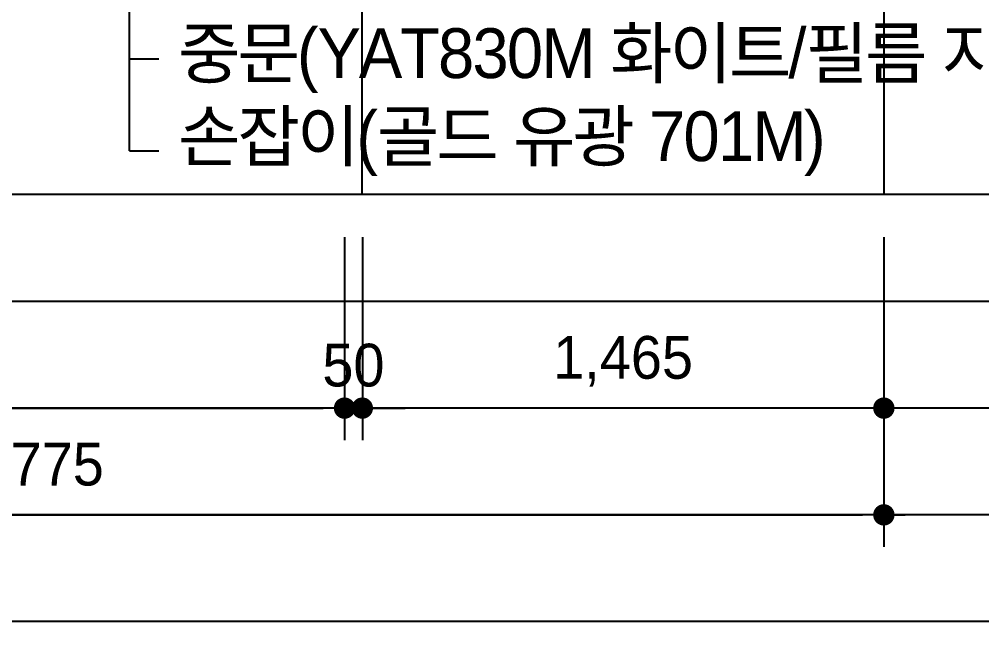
# Model space of a CAD drawing. Header units: millimetres. Extents: x -224448 to 1592092, y -164641 to 319001.
# Drawn here: x 63596 to 66300, y 150672 to 152393 of the extents above; entities that cross this region are included whole.
import ezdxf

# ---------------------------------------------------------------- set-up
doc = ezdxf.new("R2010")
doc.units = ezdxf.units.MM
doc.linetypes.add('CENTER2', pattern=[1.125, 0.75, -0.125, 0.125, -0.125])
doc.layers.get('Defpoints').update_dxf_attribs({"color": 35})
for name, color, linetype in [('ARREA', 1, 'Continuous'), ('DIM', 3, 'Continuous'), ('I-SYM', 4, 'Continuous'), ('I-TEXT', 7, 'Continuous')]:
    doc.layers.add(name, color=color, linetype=linetype)
doc.styles.add('IABU-글꼴스타일', font='')
doc.styles.add('NTOP', font='Dotum.ttf')
doc.styles.get('IABU-글꼴스타일').set_extended_font_data('HY울릉도L')
doc.dimstyles.new('IABC-100 (SUB)', dxfattribs={"dimscale": 60, "dimtxt": 2, "dimasz": 1, "dimexe": 1.5, "dimexo": 2, "dimgap": 1, "dimtad": 1, "dimdec": 0, "dimdsep": 46, "dimlunit": 6, "dimtxsty": 'IABU-글꼴스타일', "dimblk": '1234_Dot', "dimcen": 1, "dimclrd": 4, "dimclre": 4, "dimclrt": 7, "dimadec": 0, "dimazin": 0, "dimtfac": 1, "dimtdec": 0, "dimtix": 1, "dimtmove": 2, "dimatfit": 3, "dimldrblk": '1234_Dot', "dimfxl": 2, "dimtolj": 1, "dimtzin": 0, "dimarcsym": 0})

# ---------------------------------------------------------------- blocks, each defined once
blk = doc.blocks.new('1234_Dot')
at = {"color": 0, "linetype": 'ByBlock', "lineweight": -2}
blk.add_line((-0.5, 0), (-1, 0), dxfattribs=at)
at = {"color": 0, "linetype": 'ByBlock', "const_width": 0.5}
blk.add_lwpolyline([(-0.25, 0, 1), (0.25, 0, 1)], format="xyb", close=True, dxfattribs=at)
blk = doc.blocks.new('*D390')
at = {"layer": 'Defpoints', "color": 0, "ltscale": 50, "transparency": 16777216}
for p in [(66024.9, 151900.5), (68624.9, 151900.5), (66024.9, 151000.5)]:
    blk.add_point(p, dxfattribs=at)
at = {"layer": 'DIM', "color": 4, "lineweight": -2, "ltscale": 50, "transparency": 16777216}
for p, q in [((66024.9, 151780.5), (66024.9, 150910.5)), ((68624.9, 151780.5), (68624.9, 150910.5)), ((68564.9, 151000.5), (66084.9, 151000.5))]:
    blk.add_line(p, q, dxfattribs=at)
at = {"layer": 'DIM', "color": 4, "lineweight": -2, "ltscale": 50, "transparency": 16777216, "xscale": 60, "yscale": 60, "zscale": 60, "rotation": 180}
blk.add_blockref('1234_Dot', (66024.9, 151000.5), dxfattribs=at)
at = {"layer": 'DIM', "color": 4, "lineweight": -2, "ltscale": 50, "transparency": 16777216, "xscale": 60, "yscale": 60, "zscale": 60}
blk.add_blockref('1234_Dot', (68624.9, 151000.5), dxfattribs=at)
at = {"layer": 'DIM', "color": 7, "ltscale": 50, "transparency": 16777216, "insert": (67324.9, 151131.9), "char_height": 120, "attachment_point": 5, "style": 'IABU-글꼴스타일'}
blk.add_mtext('\\A1;2,600', dxfattribs=at)
blk = doc.blocks.new('*D377')
at = {"layer": 'Defpoints', "color": 0, "ltscale": 50, "transparency": 16777216}
for p in [(56124.9, 151900.5), (68624.9, 151900.5), (56124.9, 150700.5)]:
    blk.add_point(p, dxfattribs=at)
at = {"layer": 'DIM', "color": 4, "lineweight": -2, "ltscale": 50, "transparency": 16777216}
for p, q in [((56124.9, 151780.5), (56124.9, 150610.5)), ((68624.9, 151780.5), (68624.9, 150610.5)), ((68564.9, 150700.5), (56184.9, 150700.5))]:
    blk.add_line(p, q, dxfattribs=at)
at = {"layer": 'DIM', "color": 4, "lineweight": -2, "ltscale": 50, "transparency": 16777216, "xscale": 60, "yscale": 60, "zscale": 60, "rotation": 180}
blk.add_blockref('1234_Dot', (56124.9, 150700.5), dxfattribs=at)
at = {"layer": 'DIM', "color": 4, "lineweight": -2, "ltscale": 50, "transparency": 16777216, "xscale": 60, "yscale": 60, "zscale": 60}
blk.add_blockref('1234_Dot', (68624.9, 150700.5), dxfattribs=at)
at = {"layer": 'DIM', "color": 7, "ltscale": 50, "transparency": 16777216, "insert": (62374.9, 150831.9), "char_height": 120, "attachment_point": 5, "style": 'IABU-글꼴스타일'}
blk.add_mtext('\\A1;12,500', dxfattribs=at)
blk = doc.blocks.new('*D606')
at = {"layer": 'Defpoints', "color": 0, "ltscale": 50, "transparency": 16777216}
for p in [(64559.9, 151900.5), (66024.9, 151900.5), (64559.9, 151300.5)]:
    blk.add_point(p, dxfattribs=at)
at = {"layer": 'DIM', "color": 4, "lineweight": -2, "ltscale": 50, "transparency": 16777216}
for p, q in [((64559.9, 151780.5), (64559.9, 151210.5)), ((66024.9, 151780.5), (66024.9, 151210.5)), ((65964.9, 151300.5), (64619.9, 151300.5))]:
    blk.add_line(p, q, dxfattribs=at)
at = {"layer": 'DIM', "color": 4, "lineweight": -2, "ltscale": 50, "transparency": 16777216, "xscale": 60, "yscale": 60, "zscale": 60, "rotation": 180}
blk.add_blockref('1234_Dot', (64559.9, 151300.5), dxfattribs=at)
at = {"layer": 'DIM', "color": 4, "lineweight": -2, "ltscale": 50, "transparency": 16777216, "xscale": 60, "yscale": 60, "zscale": 60}
blk.add_blockref('1234_Dot', (66024.9, 151300.5), dxfattribs=at)
at = {"layer": 'DIM', "color": 7, "ltscale": 50, "transparency": 16777216, "insert": (65292.4, 151431.9), "char_height": 120, "attachment_point": 5, "style": 'IABU-글꼴스타일'}
blk.add_mtext('\\A1;1,465', dxfattribs=at)
blk = doc.blocks.new('*D935')
at = {"layer": 'Defpoints', "color": 0, "ltscale": 50, "transparency": 16777216}
for p in [(61249.9, 151900.5), (66024.9, 151900.5), (66024.9, 151000.5)]:
    blk.add_point(p, dxfattribs=at)
at = {"layer": 'DIM', "color": 4, "lineweight": -2, "ltscale": 50, "transparency": 16777216}
for p, q in [((61249.9, 151780.5), (61249.9, 150910.5)), ((66024.9, 151780.5), (66024.9, 150910.5)), ((61309.9, 151000.5), (65964.9, 151000.5))]:
    blk.add_line(p, q, dxfattribs=at)
at = {"layer": 'DIM', "color": 4, "lineweight": -2, "ltscale": 50, "transparency": 16777216, "xscale": 60, "yscale": 60, "zscale": 60, "rotation": 180}
blk.add_blockref('1234_Dot', (61249.9, 151000.5), dxfattribs=at)
at = {"layer": 'DIM', "color": 4, "lineweight": -2, "ltscale": 50, "transparency": 16777216, "xscale": 60, "yscale": 60, "zscale": 60}
blk.add_blockref('1234_Dot', (66024.9, 151000.5), dxfattribs=at)
at = {"layer": 'DIM', "color": 7, "ltscale": 50, "transparency": 16777216, "insert": (63637.4, 151131.9), "char_height": 120, "attachment_point": 5, "style": 'IABU-글꼴스타일'}
blk.add_mtext('\\A1;4,775', dxfattribs=at)
blk = doc.blocks.new('*D936')
at = {"layer": 'Defpoints', "color": 0, "ltscale": 50, "transparency": 16777216}
for p in [(61299.9, 151900.5), (64509.9, 151900.5), (64509.9, 151300.5)]:
    blk.add_point(p, dxfattribs=at)
at = {"layer": 'DIM', "color": 4, "lineweight": -2, "ltscale": 50, "transparency": 16777216}
for p, q in [((61299.9, 151780.5), (61299.9, 151210.5)), ((64509.9, 151780.5), (64509.9, 151210.5)), ((61359.9, 151300.5), (64449.9, 151300.5))]:
    blk.add_line(p, q, dxfattribs=at)
at = {"layer": 'DIM', "color": 4, "lineweight": -2, "ltscale": 50, "transparency": 16777216, "xscale": 60, "yscale": 60, "zscale": 60, "rotation": 180}
blk.add_blockref('1234_Dot', (61299.9, 151300.5), dxfattribs=at)
at = {"layer": 'DIM', "color": 4, "lineweight": -2, "ltscale": 50, "transparency": 16777216, "xscale": 60, "yscale": 60, "zscale": 60}
blk.add_blockref('1234_Dot', (64509.9, 151300.5), dxfattribs=at)
at = {"layer": 'DIM', "color": 7, "ltscale": 50, "transparency": 16777216, "insert": (62904.9, 151431.9), "char_height": 120, "attachment_point": 5, "style": 'IABU-글꼴스타일'}
blk.add_mtext('\\A1;3,210', dxfattribs=at)
blk = doc.blocks.new('*D937')
at = {"layer": 'Defpoints', "color": 0, "ltscale": 50, "transparency": 16777216}
for p in [(64509.9, 151900.5), (64559.9, 151900.5), (64559.9, 151300.5)]:
    blk.add_point(p, dxfattribs=at)
at = {"layer": 'DIM', "color": 4, "lineweight": -2, "ltscale": 50, "transparency": 16777216}
for p, q in [((64509.9, 151780.5), (64509.9, 151210.5)), ((64559.9, 151780.5), (64559.9, 151210.5)), ((64449.9, 151300.5), (64389.9, 151300.5)), ((64509.9, 151300.5), (64559.9, 151300.5)), ((64619.9, 151300.5), (64679.9, 151300.5))]:
    blk.add_line(p, q, dxfattribs=at)
at = {"layer": 'DIM', "color": 4, "lineweight": -2, "ltscale": 50, "transparency": 16777216, "xscale": 60, "yscale": 60, "zscale": 60}
blk.add_blockref('1234_Dot', (64509.9, 151300.5), dxfattribs=at)
at = {"layer": 'DIM', "color": 4, "lineweight": -2, "ltscale": 50, "transparency": 16777216, "xscale": 60, "yscale": 60, "zscale": 60, "rotation": 180}
blk.add_blockref('1234_Dot', (64559.9, 151300.5), dxfattribs=at)
at = {"layer": 'DIM', "color": 7, "ltscale": 50, "transparency": 16777216, "insert": (64534.9, 151420.5), "char_height": 120, "attachment_point": 5, "style": 'IABU-글꼴스타일'}
blk.add_mtext('\\A1;50', dxfattribs=at)

msp = doc.modelspace()

# ---------------------------------------------------------------- linework, layer by layer
at = {"layer": 'ARREA', "color": 1, "linetype": 'CENTER2', "ltscale": 2000}
for p, q in [((66024.894, 159988.751), (66024.894, 151900.492)), ((64559.894, 151900.492), (64559.894, 155400.492))]:
    msp.add_line(p, q, dxfattribs=at)
at = {"layer": 'Defpoints'}
for points in [[(54224.894, 166200.492), (70524.894, 166200.492), (70524.894, 150700.492), (54224.894, 150700.492)], [(54524.894, 165900.492), (70224.894, 165900.492), (70224.894, 151000.492), (54524.894, 151000.492)], [(54824.894, 165600.492), (69924.894, 165600.492), (69924.894, 151300.492), (54824.894, 151300.492)], [(55124.894, 165300.492), (69624.894, 165300.492), (69624.894, 151600.492), (55124.894, 151600.492)], [(55424.894, 165000.492), (69324.894, 165000.492), (69324.894, 151900.492), (55424.894, 151900.492)]]:
    msp.add_lwpolyline(points, close=True, dxfattribs=at)
at = {"layer": 'I-SYM', "color": 8, "linetype": 'Continuous', "ltscale": 0.5}
for p, q in [((63905.685, 152023.227), (63905.685, 154275.255)), ((63905.685, 152281.807), (63988.587, 152281.807)), ((63905.685, 152023.227), (63988.587, 152023.227))]:
    msp.add_line(p, q, dxfattribs=at)

# ---------------------------------------------------------------- texts
at = {"layer": 'I-TEXT', "color": 0, "insert": (64042.283, 152367.906), "char_height": 140, "width": 2921.21056, "attachment_point": 1, "style": 'NTOP'}
msp.add_mtext('{\\T0.95;중문(YAT830M 화이트/필름 지정)\\P손잡이(골드 유광 701M)}', dxfattribs=at)

# ---------------------------------------------------------------- dimensions: what is measured, and where the dimension line sits
at = {"layer": 'DIM', "ltscale": 50}
for base, p1, p2, picture, middle in [((56124.894, 150700.492), (68624.894, 151900.492), (56124.894, 151900.492), '*D377', (62374.894, 150831.92)), ((66024.894, 151000.492), (61249.894, 151900.492), (66024.894, 151900.492), '*D935', (63637.394, 151131.92)), ((64509.894, 151300.492), (61299.894, 151900.492), (64509.894, 151900.492), '*D936', (62904.894, 151431.92)), ((64559.894, 151300.492), (64509.894, 151900.492), (64559.894, 151900.492), '*D937', (64534.894, 151420.492)), ((64559.894, 151300.492), (66024.894, 151900.492), (64559.894, 151900.492), '*D606', (65292.394, 151431.92)), ((66024.894, 151000.492), (68624.894, 151900.492), (66024.894, 151900.492), '*D390', (67324.894, 151131.92))]:
    dim = msp.add_linear_dim(base=base, p1=p1, p2=p2, dimstyle='IABC-100 (SUB)', dxfattribs=at)
    dim.commit()
    dim.dimension.update_dxf_attribs({"geometry": picture, "text_midpoint": middle})

doc.saveas('drawing.dxf')
